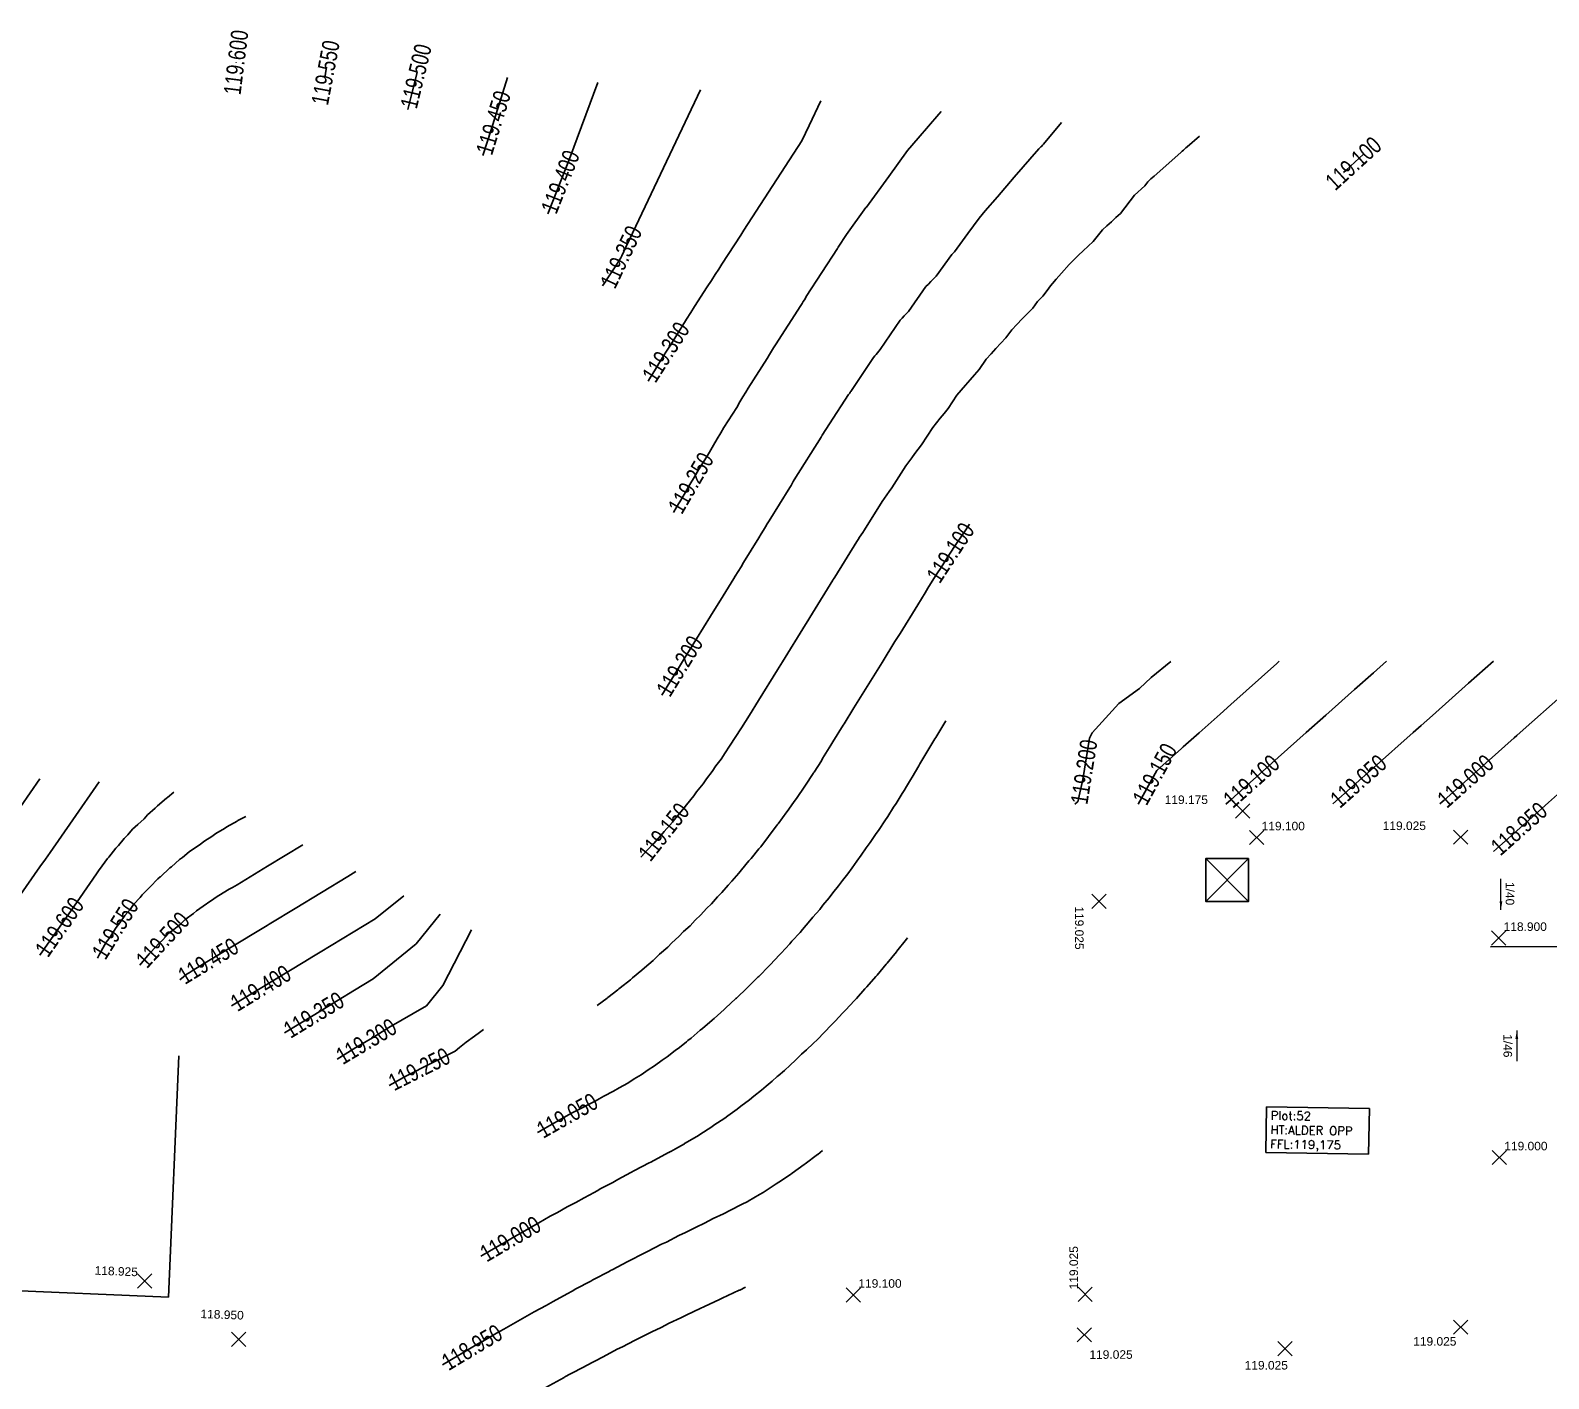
# Model space of a CAD drawing. Header units: metres. Extents: x 287878 to 288371, y 62805 to 63080.
# Drawn here: x 288062.71 to 288094.63, y 62932.99 to 62961.34 of the extents above; entities that cross this region are included whole.
import ezdxf

# ---------------------------------------------------------------- set-up
doc = ezdxf.new("R2010")
doc.units = ezdxf.units.M
doc.header["$PDMODE"] = 3
doc.header["$PDSIZE"] = 0.15
doc.layers.get('0').transparency = 0.25
for name, color, linetype, lineweight in [('EXP-EW-GRADIENTS', 3, 'Continuous', 18), ('EXP-EW-GRADIENTS-TEXT', 3, 'Continuous', 18), ('EXP-EW-LEVEL-LANDING', 1, 'Continuous', 25), ('EXP-EW-LEVELS-POINTS', 3, 'Continuous', 18), ('EXP-EW-LEVELS-TEXT', 3, 'Continuous', 18), ('EXP-LEVEL-LANDING', 1, 'Continuous', 25)]:
    doc.layers.add(name, color=color, linetype=linetype, lineweight=lineweight)
doc.layers.add('Working', color=181, linetype='Continuous', plot=False)
doc.layers.add('XREF - SOUTHERN CONTOURS$0$EXP_-_EW_-_CONT-PRIMARY', color=1, linetype='Continuous', true_color=0xff0000)
for name, color, linetype in [('XREF - SOUTHERN CONTOURS$0$EXP_-_EW_CONT-SECONDARY', 8, 'Continuous'), ('XREF - SOUTHERN CONTOURS$0$EXP_-_EW_CONT-SECONDARY TEXT', 8, 'Continuous'), ('XREF - SS - FFFL$0$EXP - PEN 1', 1, 'Continuous')]:
    doc.layers.add(name, color=color, linetype=linetype)
doc.styles.add('18 @ 1 to 200', font='arial.ttf', dxfattribs={"height": 0.36})
doc.styles.add('XREF - SOUTHERN CONTOURS$0$ESTROAD', font='arial.ttf', dxfattribs={"width": 0.75})
doc.styles.add('XREF - SS - FFFL$0$Standard', font='simplex.shx')
doc.dimstyles.new('1 to 200 (18)', dxfattribs={"dimtxt": 0.36, "dimasz": 0.36, "dimexe": 0.09, "dimexo": 0.09, "dimgap": 0.12, "dimtad": 1, "dimdec": 3, "dimzin": 0, "dimdsep": 46, "dimtxsty": '18 @ 1 to 200', "dimcen": 0.12, "dimadec": 0, "dimazin": 0, "dimtfac": 1, "dimtdec": 3, "dimtofl": 0, "dimtmove": 0, "dimatfit": 3, "dimfxl": 0.12, "dimtolj": 1, "dimtzin": 0, "dimarcsym": 1})

# ---------------------------------------------------------------- blocks, each defined once
blk = doc.blocks.new('XREF - SOUTHERN CONTOURS')
at = {"layer": 'XREF - SOUTHERN CONTOURS$0$EXP_-_EW_-_CONT-PRIMARY', "flags": 128}
for points in [[(625.641083, 224.312503), (625.648115, 224.339731), (625.73525, 224.67928), (625.835049, 225.091896)], [(631.22647, 215.837732), (631.234324, 215.851043), (631.333025, 216.019408), (631.358711, 216.060615), (631.470691, 216.250322), (631.573124, 216.424655), (631.666869, 216.584908), (631.7527, 216.732249), (631.886146, 216.944639), (631.981625, 217.10645), (632.068487, 217.254024), (632.147608, 217.388738), (632.219759, 217.511809), (632.285623, 217.624314), (632.554553, 218.047761), (632.623902, 218.164192), (632.686864, 218.269893), (632.74413, 218.365978), (632.796301, 218.453419), (633.194646, 219.075823), (633.244413, 219.157807), (633.289514, 219.231944), (633.330482, 219.2991), (633.367778, 219.360026), (633.900614, 220.1877), (633.928983, 220.233365), (633.95468, 220.27456), (633.978021, 220.3118), (633.999277, 220.345526), (634.018681, 220.376116), (634.671259, 221.38592), (634.67648, 221.394071), (634.681228, 221.401434), (634.685557, 221.408098), (634.689516, 221.414141), (634.865151, 221.68595), (635.270556, 222.247414), (635.280299, 222.257042), (635.750282, 222.903567), (636.145321, 223.446996), (636.368372, 223.70617), (636.801775, 224.209762), (636.851363, 224.267381)], [(647.337854, 209.709304), (647.385378, 209.751584), (647.42688, 209.788505), (648.040409, 210.334327), (648.897176, 211.096545), (648.951927, 211.145254), (649.024722, 211.210015), (649.939709, 212.024027), (650.71159, 212.710726)], [(620.004955, 206.320348), (620.203744, 206.557089), (620.240407, 206.589509), (620.411625, 206.783351), (620.483847, 206.843679), (620.619102, 206.989286), (620.724221, 207.072192), (620.862111, 207.179435), (620.961657, 207.277375), (621.137828, 207.40656), (621.196271, 207.461254), (621.407213, 207.606963), (621.428172, 207.625616), (621.566235, 207.715347), (621.657043, 207.77548), (621.670034, 207.781854), (621.884233, 207.9171), (621.928776, 207.937714), (621.95402, 207.953011), (622.050815, 208.011668), (622.692222, 208.400353), (623.433848, 208.849771)], [(627.176673, 200.200976), (627.224746, 200.22899), (627.573385, 200.433531), (627.615308, 200.455435), (627.927305, 200.637814), (628.005732, 200.678707), (628.281657, 200.839479), (628.39579, 200.8989), (628.636261, 201.038619), (628.785255, 201.11611), (628.990939, 201.23533), (629.173903, 201.330441), (629.345513, 201.429712), (629.561513, 201.541997), (629.621985, 201.576924), (629.699807, 201.621871), (629.947865, 201.750889), (630.053644, 201.811915), (630.332746, 201.957231), (630.406853, 201.999954), (630.715948, 202.16114), (630.746587, 202.178477), (631.120857, 202.377213), (631.130601, 202.382388), (631.161266, 202.398998), (631.168127, 202.402335), (631.267787, 202.458309), (631.458383, 202.565105), (631.460838, 202.566661), (631.473852, 202.575174), (631.74904, 202.738845), (631.780363, 202.760397), (632.029581, 202.917291), (632.077441, 202.951905), (632.302571, 203.101782), (632.365307, 203.149442), (632.568113, 203.292108), (632.644164, 203.352767), (632.826302, 203.488072), (632.914201, 203.561651), (633.077223, 203.689482), (633.175622, 203.775861), (633.297972, 203.876692), (633.405309, 203.97529), (633.428736, 203.995129), (633.559198, 204.107041), (633.676283, 204.218215), (633.793274, 204.321338), (633.919649, 204.444476), (634.023692, 204.538705), (634.158844, 204.67384), (634.250448, 204.759077), (634.393878, 204.906237), (634.54801, 205.067873), (634.624761, 205.141597), (634.787122, 205.316327), (634.851501, 205.379851), (635.021565, 205.567673), (635.074108, 205.62093), (635.251361, 205.821839), (635.29259, 205.864768), (635.476529, 206.078749), (635.506958, 206.111296), (635.697091, 206.338332), (635.71722, 206.36045), (635.913067, 206.600516), (635.923384, 206.612164), (636.124477, 206.865232), (636.125461, 206.866373), (636.146935, 206.894123)], [(625.247618, 203.789895), (625.612351, 203.995147), (626.638079, 204.514119), (626.729206, 204.588224), (626.868023, 204.696637), (627.043829, 204.825464), (627.147766, 204.903177), (627.232622, 204.967391)]]:
    blk.add_lwpolyline(points, dxfattribs=at)
at = {"layer": 'XREF - SOUTHERN CONTOURS$0$EXP_-_EW_CONT-SECONDARY', "flags": 128}
for points in [[(622.031821, 225.301704), (622.032047, 225.303525), (622.032192, 225.304753)], [(623.892468, 224.974809), (623.900552, 225.017312), (623.919305, 225.117074), (623.925948, 225.15311), (623.933621, 225.198324)], [(627.220517, 223.34719), (627.395451, 223.883091), (627.736478, 224.985467)], [(628.582576, 222.12079), (628.779505, 222.615415), (629.041938, 223.277425), (629.637906, 224.879038)], [(629.736295, 220.605326), (629.800498, 220.703342), (629.818183, 220.73071), (629.969632, 220.96093), (630.03387, 221.06039), (630.120197, 221.194053), (630.139089, 221.233967), (630.223945, 221.413255), (630.435177, 221.859551), (631.790863, 224.723881)], [(630.691678, 218.596357), (630.723193, 218.648273), (630.848453, 218.854175), (630.962236, 219.040691), (631.065818, 219.209901), (631.174854, 219.379271), (631.293963, 219.570996), (631.401853, 219.743956), (631.499853, 219.900312), (631.589098, 220.041913), (631.670565, 220.170348), (631.93529, 220.579985), (632.023869, 220.718257), (632.104412, 220.843166), (632.177857, 220.956227), (632.245007, 221.058742), (632.639648, 221.669479), (632.707545, 221.77269), (633.226196, 222.575726), (633.9232, 223.654909), (634.075729, 223.977176), (634.321113, 224.495631)], [(630.539096, 208.589163), (630.582262, 208.634119), (630.58468, 208.63701), (630.795361, 208.862897), (630.809539, 208.880329), (631.003465, 209.094401), (631.028693, 209.126317), (631.206609, 209.32855), (631.242198, 209.374884), (631.280757, 209.426229), (631.450108, 209.625941), (631.499103, 209.693118), (631.652476, 209.879404), (631.711178, 209.962297), (631.849356, 210.135187), (631.917057, 210.233676), (632.040797, 210.393207), (632.116814, 210.507166), (632.22685, 210.653382), (632.310517, 210.782683), (632.40107, 210.925942), (632.65666, 211.308057), (632.822033, 211.575612), (633.011405, 211.881997), (633.410495, 212.527682), (633.515722, 212.69793), (633.998957, 213.479753), (634.014497, 213.504895), (634.146402, 213.718303), (634.576864, 214.414747), (634.586263, 214.429895), (634.600777, 214.453078), (634.616358, 214.477704), (635.07841, 215.22433), (635.106954, 215.268738), (635.137407, 215.315555), (635.169851, 215.364849), (635.204363, 215.41668), (635.241022, 215.471104), (635.614721, 216.069502), (635.661039, 216.136733), (635.709944, 216.206845), (635.761488, 216.279842), (635.815717, 216.355713), (636.109278, 216.819519), (636.170357, 216.902824), (636.234279, 216.988908), (636.301045, 217.077702), (636.370647, 217.169117), (636.443059, 217.263048), (636.675916, 217.622447), (636.753301, 217.720212), (636.833443, 217.820188), (636.916271, 217.92222), (637.001703, 218.026141), (637.185141, 218.302898), (637.274274, 218.408635), (637.365854, 218.515918), (637.45976, 218.62455), (637.555856, 218.734323), (637.653993, 218.845018), (637.801449, 219.06054), (637.902452, 219.17194), (638.005282, 219.28395), (638.109767, 219.396349), (638.215725, 219.508905), (638.336549, 219.680835), (638.444929, 219.793767), (638.554563, 219.906614), (638.665259, 220.019154), (638.776818, 220.131168), (638.879363, 220.273186), (638.993106, 220.385596), (639.079143, 220.503952), (639.15146, 220.603434), (639.192293, 220.650879), (639.271633, 220.743069), (639.380819, 220.869937), (639.540589, 221.055582), (639.638777, 221.150624), (639.73859, 221.246327), (639.83978, 221.342447), (639.942091, 221.438738), (640.04526, 221.534952), (640.244994, 221.778485), (640.338348, 221.864976), (640.432232, 221.951295), (640.526342, 222.037169), (640.620373, 222.122333), (640.915349, 222.507997), (640.989823, 222.575923), (641.063738, 222.643019), (641.13679, 222.709025), (641.195239, 222.792117), (641.262267, 222.852717), (641.327923, 222.911846), (641.889985, 223.406643), (641.918741, 223.432398), (641.946503, 223.457175), (641.973173, 223.480895), (641.998672, 223.503499), (642.022941, 223.524944), (642.28083, 223.750715)], [(630.978848, 211.995925), (631.353509, 212.602088), (631.416021, 212.703225), (631.857827, 213.418021), (632.004483, 213.655295), (632.268112, 214.081819), (632.494315, 214.447792), (632.52503, 214.497581), (632.587499, 214.599454), (632.645488, 214.694809), (632.699273, 214.783984), (633.02299, 215.306902), (633.07241, 215.389028), (633.117936, 215.465187), (633.159864, 215.535791), (633.19847, 215.601226), (633.234009, 215.661847), (633.670625, 216.362304), (633.697296, 216.407488), (633.721693, 216.44901), (633.744021, 216.487178), (633.764464, 216.522271), (634.330171, 217.422638), (634.3358, 217.432177), (634.34092, 217.440876), (634.345584, 217.448817), (634.349837, 217.456071), (634.35372, 217.462703), (634.505776, 217.702127), (634.904922, 218.318183), (634.917133, 218.33361), (634.929779, 218.349385), (634.942849, 218.365486), (634.95633, 218.381884), (635.430404, 219.097127), (635.457526, 219.129301), (635.485392, 219.161945), (635.513965, 219.195), (635.543205, 219.228402), (635.573066, 219.262084), (635.99469, 219.878331), (636.035834, 219.923711), (636.077723, 219.969339), (636.120286, 220.015125), (636.163449, 220.060976), (636.53311, 220.587), (636.585549, 220.641641), (636.638593, 220.69624), (636.692152, 220.750691), (636.746128, 220.804887), (637.07496, 221.2603), (637.136702, 221.321319), (637.414713, 221.70376), (637.64839, 222.025215), (637.780332, 222.178525), (638.036704, 222.476416), (638.389513, 222.886361), (638.905776, 223.486233), (638.925479, 223.505305), (638.945508, 223.524509), (638.965814, 223.543797), (638.986344, 223.56312), (639.007047, 223.582427), (639.381613, 224.039131)], [(645.307647, 222.985528), (645.363757, 223.034835), (645.733497, 223.372048)], [(637.449722, 215.590784), (637.391517, 215.5063), (637.384438, 215.494964), (637.263961, 215.316103), (637.150537, 215.145763), (637.043913, 214.983762), (636.94383, 214.829899), (636.850022, 214.683956), (636.765293, 214.547044), (636.666545, 214.390983), (636.574565, 214.244066), (636.515007, 214.148066), (636.359581, 213.896604), (635.988633, 213.296448), (635.881095, 213.122462), (635.611506, 212.686296), (635.40145, 212.346448), (635.019448, 211.728408), (634.814268, 211.396448), (634.794232, 211.364032), (634.57685, 211.012331), (634.53608, 210.946369), (634.501964, 210.886269), (634.361376, 210.662621), (634.334909, 210.616363), (634.182271, 210.380637), (634.170475, 210.360619), (634.163232, 210.348327), (633.998017, 210.100538), (633.98691, 210.082228), (633.80858, 209.8224), (633.805919, 209.818136), (633.749743, 209.738598), (633.618343, 209.553049), (633.610881, 209.543985), (633.424781, 209.288827), (633.406029, 209.266713), (633.22593, 209.026893), (633.059706, 208.81048), (633.021741, 208.767327), (632.861872, 208.56508), (632.812167, 208.510212), (632.659265, 208.322221), (632.597158, 208.255632), (632.451853, 208.081981), (632.376664, 208.003672), (632.239605, 207.844439), (632.150631, 207.75442), (632.022489, 207.609677), (631.919008, 207.507965), (631.800472, 207.377776), (631.681737, 207.264397), (631.573521, 207.148821), (631.438764, 207.023809), (631.3416, 206.922897), (631.190029, 206.786295), (631.104676, 206.700089), (630.935471, 206.55195), (630.862711, 206.480486), (630.796035, 206.416404), (630.615668, 206.264179), (630.561343, 206.2134), (630.36351, 206.051257), (630.322266, 206.013767), (630.106197, 205.841814), (630.080238, 205.821593), (630.054151, 205.798552), (629.843689, 205.635945), (629.830888, 205.624944), (629.620871, 205.468317)], [(639.664403, 209.706072), (639.710871, 209.744135), (639.724762, 209.755324), (639.832105, 210.224112), (639.971129, 211.094648), (640.024723, 211.206224), (640.586216, 211.820276), (641.024147, 212.138836), (641.270323, 212.368555), (641.680523, 212.706921)], [(640.997603, 209.706634), (641.383867, 210.409635), (641.903542, 210.874873), (641.940178, 210.909546), (642.274723, 211.207172), (642.714582, 211.598489), (642.939803, 211.798856), (643.907192, 212.659487), (643.939429, 212.688166), (643.961591, 212.707882)], [(642.837855, 209.707409), (642.940646, 209.798856), (643.09016, 209.93187), (643.940271, 210.688166), (644.524723, 211.208119), (644.939896, 211.577476), (645.543786, 212.114722), (645.939522, 212.466786), (646.211591, 212.70883)], [(645.087855, 209.708357), (645.940364, 210.466786), (646.774722, 211.209067), (646.93999, 211.356096), (647.180379, 211.569957), (647.939615, 212.245406), (648.46159, 212.709778)], [(648.463275, 208.709778), (648.653188, 208.878733), (649.267507, 209.425258), (649.621778, 209.740432), (650.127249, 210.190122), (650.860244, 210.842225), (650.986992, 210.954985), (651.274722, 211.210963), (651.939802, 211.802647), (652.907192, 212.663278), (652.939428, 212.691957), (652.96159, 212.711674)], [(628.36849, 202.79878), (628.42553, 202.831688), (628.430632, 202.834344), (628.775934, 203.033412), (628.811536, 203.051977), (629.033902, 203.1778), (629.098167, 203.211924), (629.346072, 203.343561), (629.353187, 203.347415), (629.577531, 203.456533), (629.663978, 203.505086), (629.760214, 203.561882), (629.968453, 203.668234), (630.084222, 203.740701), (630.263225, 203.838454), (630.396101, 203.926568), (630.548435, 204.015495), (630.696169, 204.119168), (630.824366, 204.199041), (630.984883, 204.318146), (631.091322, 204.388771), (631.262705, 204.523153), (631.349527, 204.584415), (631.498795, 204.707538), (631.530044, 204.733872), (631.599415, 204.785608), (631.789708, 204.949144), (631.838091, 204.986526), (632.039355, 205.16429), (632.044125, 205.168006), (632.083831, 205.199605), (632.293592, 205.390274), (632.31966, 205.411639), (632.538143, 205.615859), (632.551255, 205.626924), (632.777813, 205.844674), (632.793897, 205.860472), (633.008212, 206.071942), (633.019094, 206.08396), (633.234, 206.301789), (633.256004, 206.326729), (633.455532, 206.534481), (633.488094, 206.572361), (633.672819, 206.769948), (633.715389, 206.82078), (633.885875, 207.008121), (633.937913, 207.071908), (634.09471, 207.24893), (634.155691, 207.325673), (634.299337, 207.492308), (634.368746, 207.581999), (634.499766, 207.738188), (634.5771, 207.840814), (634.69601, 207.986503), (634.780777, 208.102047), (634.888081, 208.237187), (634.979799, 208.365625), (635.077852, 208.506113), (635.174188, 208.631481), (635.279076, 208.785947), (635.363966, 208.899543), (635.475183, 209.067938), (635.549154, 209.169744), (635.666207, 209.352013), (635.729774, 209.442016), (635.85218, 209.6381), (635.905847, 209.716293), (636.033135, 209.926127), (636.077395, 209.992508), (636.127502, 210.077543), (636.209103, 210.216026), (636.244439, 210.270597), (636.380115, 210.507727), (636.406999, 210.550494), (636.54917, 210.800947), (636.719072, 211.07583), (636.737776, 211.106091), (636.803623, 211.212625), (636.954582, 211.456861)], [(615.411699, 206.655768), (615.761163, 207.157272), (616.063402, 207.591005), (616.339603, 207.987372), (616.658961, 208.44567), (616.918044, 208.817472), (617.142115, 209.139029), (617.496484, 209.647571), (617.906223, 210.235573)], [(616.660137, 206.593297), (616.864991, 206.887276), (617.042162, 207.141528), (617.443431, 207.717376), (617.907399, 208.3832), (618.021872, 208.547476), (618.120875, 208.689552), (618.600312, 209.377575), (619.154661, 210.173102)], [(617.908575, 206.530826), (617.968819, 206.61728), (618.020922, 206.692052), (618.547259, 207.44738), (619.099635, 208.240075), (619.155825, 208.320501), (619.162167, 208.32955), (619.16321, 208.330706), (619.330695, 208.560056), (619.358805, 208.589801), (619.502894, 208.77839), (619.557403, 208.833504), (619.678492, 208.985056), (619.758719, 209.062567), (619.857237, 209.180525), (619.962486, 209.27769), (620.096113, 209.399081), (620.168466, 209.479528), (620.332168, 209.621551), (620.376433, 209.668675), (620.569056, 209.828236), (620.586185, 209.845697), (620.723275, 209.954085)], [(619.116395, 206.46883), (619.15326, 206.539047), (619.160432, 206.548767), (619.3003, 206.799708), (619.33474, 206.843737), (619.379944, 206.900717), (619.512009, 207.11447), (619.590622, 207.208003), (619.691841, 207.363025), (619.801726, 207.486519), (619.873891, 207.591221), (620.013053, 207.739022), (620.057861, 207.800668), (620.224433, 207.967908), (620.389552, 208.131441), (620.433598, 208.174438), (620.440306, 208.179498), (620.636087, 208.362488), (620.672842, 208.388922), (620.840092, 208.538578), (620.905771, 208.583588), (621.04544, 208.703204), (621.138946, 208.764215), (621.257045, 208.839907), (621.372226, 208.931465), (621.523393, 209.023553), (621.605489, 209.085958), (621.78812, 209.191583), (621.838621, 209.228272), (622.051174, 209.344826), (622.071519, 209.358943), (622.23474, 209.443675)], [(620.849869, 206.007791), (621.00215, 206.136632), (621.027669, 206.152215), (621.042325, 206.161097), (621.149708, 206.226169), (621.861273, 206.65737), (622.684019, 207.155945), (622.726555, 207.181721), (622.763343, 207.204015), (623.271017, 207.511659), (624.376978, 208.18186), (624.549785, 208.286579)], [(621.93419, 205.462119), (623.475871, 206.396361), (623.625095, 206.486789), (623.799956, 206.592753), (624.955546, 207.293028), (625.556044, 207.778739)], [(623.050127, 204.898927), (623.652727, 205.264096), (624.179948, 205.583586), (624.523266, 205.796311), (624.915893, 206.029561), (625.815924, 206.764841), (626.318396, 207.393994)], [(624.155029, 204.341304), (624.550609, 204.586411), (624.897866, 204.792708), (625.241074, 205.008095), (626.031829, 205.466369), (626.375869, 205.888999), (626.980638, 207.059773)], [(626.371996, 197.914308), (626.716104, 198.120649), (626.762907, 198.145973), (627.110914, 198.353425), (627.210228, 198.406894), (627.506569, 198.582573), (627.657262, 198.663335), (627.90283, 198.808165), (628.103696, 198.915376), (628.299455, 199.03028), (628.54922, 199.163104), (628.696136, 199.249027), (628.993467, 199.406627), (629.092715, 199.464461), (629.172865, 199.511484), (629.488999, 199.676655), (629.531784, 199.701665), (629.884749, 199.885708), (629.890845, 199.88926), (629.951721, 199.920954), (630.251162, 200.077766), (630.283003, 200.092369), (630.612621, 200.264546), (630.682049, 200.29638), (630.974828, 200.449014), (631.081024, 200.497731), (631.337545, 200.631277), (631.479616, 200.696533), (631.700532, 200.811452), (631.877514, 200.892903), (632.063548, 200.989657), (632.27441, 201.086963), (632.426351, 201.166019), (632.657534, 201.284431), (632.785719, 201.352497), (632.794967, 201.35751), (633.03423, 201.49845), (633.109506, 201.54063), (633.153425, 201.568479), (633.386279, 201.720795), (633.440282, 201.752913), (633.683853, 201.920508), (633.719997, 201.943262), (633.972754, 202.126064), (633.992673, 202.139325), (634.253178, 202.337233), (634.258404, 202.340909), (634.358114, 202.420439)], [(628.54294, 197.441398), (628.930253, 197.650962), (628.945422, 197.660005), (629.062957, 197.723283), (629.347481, 197.87509), (629.386475, 197.893514), (629.750981, 198.086812), (630.039835, 198.241318), (630.156268, 198.295212), (630.404432, 198.427231), (630.562864, 198.500433), (630.77059, 198.610416), (630.970509, 198.702536), (631.138147, 198.790922), (631.378896, 198.901606), (631.506877, 198.968836), (631.787703, 199.097741), (631.876533, 199.144261), (632.196601, 199.291046), (632.246869, 199.317304), (632.605262, 199.481633), (632.617633, 199.488082), (632.741144, 199.544743)]]:
    blk.add_lwpolyline(points, dxfattribs=at)
at = {"layer": 'XREF - SOUTHERN CONTOURS$0$EXP_-_EW_-_CONT-PRIMARY', "char_height": 0.36, "width": 2.52, "attachment_point": 5, "line_spacing_factor": 0.888, "style": 'XREF - SOUTHERN CONTOURS$0$ESTROAD'}
for s, insert, rotation in [('119.500', (625.815493, 225.011041), 76.4029848), ('119.250', (631.59248, 216.457743), 59.6731722), ('119.000', (647.875787, 210.187873), 41.6576769), ('119.500', (620.490102, 206.850413), 47.1107865), ('119.250', (625.881359, 204.131253), 26.8373567), ('119.000', (627.799065, 200.562851), 30.3085879)]:
    blk.add_mtext(s, dxfattribs=dict(at, insert=insert, rotation=rotation))
at = {"layer": 'XREF - SOUTHERN CONTOURS$0$EXP_-_EW_CONT-SECONDARY TEXT', "char_height": 0.36, "width": 2.52, "attachment_point": 5, "line_spacing_factor": 0.888, "style": 'XREF - SOUTHERN CONTOURS$0$ESTROAD'}
for s, insert, rotation in [('119.600', (622.031887, 225.302235), 82.9282839), ('119.550', (623.913368, 225.085492), 79.3535081), ('119.450', (627.441634, 224.032381), 72.8102188), ('119.100', (645.520293, 223.1776), 42.3657185), ('119.400', (628.848645, 222.789825), 68.375763), ('119.350', (630.127537, 221.209561), 64.6718295), ('119.300', (631.066564, 219.21106), 57.2275583), ('119.100', (637.04952, 214.992281), 56.6484338), ('119.200', (631.357398, 212.608379), 58.2803345), ('119.200', (639.857523, 210.383271), 80.926529), ('119.150', (641.344318, 210.337655), 61.2133827), ('119.100', (643.375788, 210.185977), 41.6576769), ('119.050', (645.625788, 210.186925), 41.6576769), ('119.150', (631.024363, 209.120839), 51.6747895), ('118.950', (649.001209, 209.188347), 41.6576769), ('119.600', (618.320211, 207.121551), 55.1299669), ('119.550', (619.491739, 207.081661), 58.2906113), ('119.450', (621.447265, 206.406485), 31.2154044), ('119.400', (622.549952, 205.835264), 31.2154044), ('119.350', (623.665889, 205.272072), 31.2154044), ('119.300', (624.76953, 204.716467), 30.7135352), ('119.050', (628.994019, 203.155232), 29.5026854), ('118.950', (626.991007, 198.281947), 30.7997648)]:
    blk.add_mtext(s, dxfattribs=dict(at, insert=insert, rotation=rotation))
blk = doc.blocks.new('*U27')
at = {"layer": 'EXP-LEVEL-LANDING', "ltscale": 2}
for p, q in [((-7.71, 0.901), (-8.308, -0.223)), ((-7.447, 0.04), (-8.571, 0.638))]:
    blk.add_line(p, q, dxfattribs=at)
blk.add_lwpolyline([(-8.308, -0.223), (-8.571, 0.638), (-7.71, 0.901), (-7.447, 0.04)], close=True, dxfattribs=at)
blk = doc.blocks.new('XREF - SS - FFFL')
at = {"layer": 'XREF - SS - FFFL$0$EXP - PEN 1', "insert": (643.782, 203.25), "char_height": 0.18, "attachment_point": 1, "rotation": 359.0607, "style": 'XREF - SS - FFFL$0$Standard', "bg_fill": 19, "box_fill_scale": 1.5, "bg_fill_color": 256, "bg_fill_transparency": 0}
blk.add_mtext_dynamic_manual_height_columns('\\pt0.9;Plot:52\\P\\ptz;HT:ALDER OPP \\PFFL:119,175', width=1.9818, gutter_width=1, heights=[0], dxfattribs=at)
blk = doc.blocks.new('*U64')
at = {"layer": 'EXP-EW-GRADIENTS-TEXT', "color": 0, "style": '18 @ 1 to 200'}
blk.add_attdef('1/00', (-1.139, -0.56), '', height=0.36, rotation=360, dxfattribs=at)
at = {"layer": 'EXP-EW-GRADIENTS'}
blk.add_leader([(-1.3, 0), (0, 0)], dimstyle='1 to 200 (18)', dxfattribs=at)
blk = doc.blocks.new('*U565')
at = {"layer": 'EXP-EW-GRADIENTS-TEXT', "color": 0, "style": '18 @ 1 to 200'}
blk.add_attdef('1/00', (0.13, 0.2), '', height=0.36, rotation=360, dxfattribs=at)
at = {"layer": 'EXP-EW-GRADIENTS'}
blk.add_leader([(1.3, 0), (0, 0)], dimstyle='1 to 200 (18)', dxfattribs=at)

msp = doc.modelspace()

# ---------------------------------------------------------------- linework, layer by layer
at = {"layer": 'EXP-EW-LEVELS-POINTS'}
for p in [(288088.198, 62944.924), (288088.492, 62944.37), (288092.781, 62944.376), (288085.178, 62943.026), (288093.578, 62942.254), (288093.593, 62937.641), (288065.118, 62935.042), (288084.886, 62934.763), (288067.089, 62933.816), (288084.871, 62933.912), (288092.781, 62934.073), (288089.086, 62933.623)]:
    msp.add_point(p, dxfattribs=at)
at = {"layer": 'Working'}
for p, q in [((288065.615, 62934.704), (288065.835, 62939.78)), ((288060.029, 62934.946), (288065.615, 62934.704))]:
    msp.add_line(p, q, dxfattribs=at)
msp.add_lwpolyline([(288093.406, 62942.072), (288100.894, 62942.085)], dxfattribs=at)

# ---------------------------------------------------------------- block references
msp.add_blockref('XREF - SOUTHERN CONTOURS', (287445.006, 62735.366))
at = {"layer": 'EXP-EW-GRADIENTS', "xscale": 0.5, "yscale": 0.5, "zscale": 0.5, "rotation": 270.0015177941626}
for name, p, values in [('*U565', (288093.626, 62943.499), {'1/00': '1/40'}), ('*U64', (288093.96, 62939.664), {'1/00': '1/46'})]:
    msp.add_blockref(name, p, dxfattribs=at).add_auto_attribs(values)
at = {"layer": 'EXP-EW-LEVEL-LANDING', "extrusion": (0.010035, 0.006975, 0.999925), "rotation": 163.0651718973038}
msp.add_blockref('*U27', (288065.801, 62924.436, 3330.036), dxfattribs=at)

# ---------------------------------------------------------------- texts
at = {"layer": 'EXP-EW-LEVELS-TEXT', "style": '18 @ 1 to 200'}
for s, rotation, p in [('119.175', 0.0413, (288086.558, 62945.073)), ('119.100', 0.0049, (288088.596, 62944.52)), ('119.025', 359.9989, (288091.141, 62944.526)), ('119.025', 269.9989, (288084.673, 62942.921)), ('118.900', 0.0472, (288093.683, 62942.404)), ('119.000', 0.0472, (288093.697, 62937.791)), ('119.025', 90.0249, (288084.736, 62934.868)), ('118.950', 357.9126, (288066.287, 62934.265)), ('119.025', 0.0472, (288091.782, 62933.684)), ('119.025', 0.0413, (288084.976, 62933.407)), ('119.025', 0.0472, (288088.239, 62933.182))]:
    msp.add_text(s, height=0.18, rotation=rotation, dxfattribs=at).set_placement(p)

# ---------------------------------------------------------------- next in the draw order: block references
at = {"layer": 'Working'}
msp.add_blockref('XREF - SS - FFFL', (287445.006, 62735.366), dxfattribs=at)

# ---------------------------------------------------------------- next in the draw order: linework, layer by layer
at = {"layer": 'EXP-EW-LEVELS-POINTS'}
msp.add_point((288080.014, 62934.752), dxfattribs=at)

# ---------------------------------------------------------------- next in the draw order: texts
at = {"layer": 'EXP-EW-LEVELS-TEXT', "style": '18 @ 1 to 200'}
for s, rotation, p in [('118.925', 357.9126, (288064.061, 62935.177)), ('119.100', 0.0049, (288080.119, 62934.902))]:
    msp.add_text(s, height=0.18, rotation=rotation, dxfattribs=at).set_placement(p)

doc.saveas('drawing.dxf')
